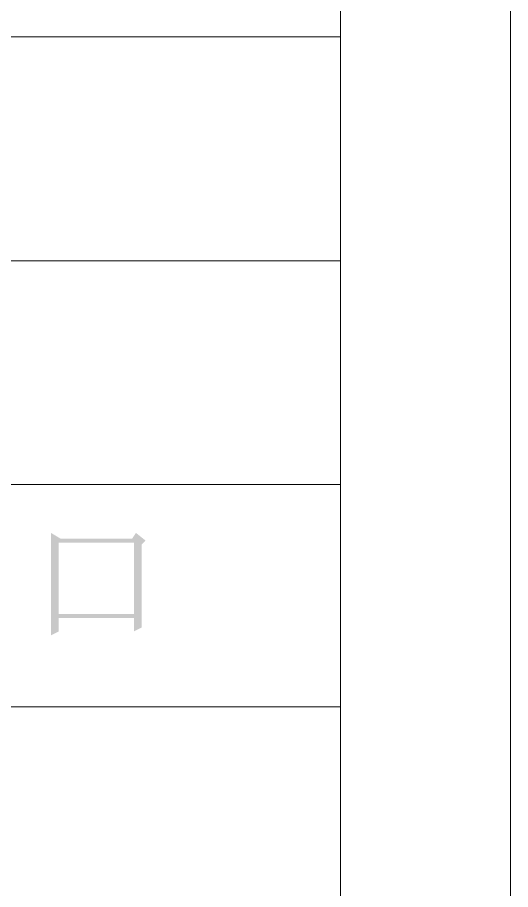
# Model space of a CAD drawing. Header units: millimetres. Extents: x 6 to 291, y 3 to 207.
# Drawn here: x 280.02 to 290.83, y 79.34 to 98.47 of the extents above; entities that cross this region are included whole.
import ezdxf

# ---------------------------------------------------------------- set-up
doc = ezdxf.new("R2010")
doc.units = ezdxf.units.MM

msp = doc.modelspace()

# ---------------------------------------------------------------- hatches: boundary and pattern name
at = {"true_color": 0x00b8b8}
h = msp.add_hatch(color=132, dxfattribs=at)
h.dxf.hatch_style = 2
h.paths.add_polyline_path([(280.75461, 87.164333), (280.75461, 86.995), (282.574944, 86.952667), (282.574944, 85.386333), (280.923944, 85.386333), (280.75461, 85.344), (280.75461, 85.301667), (282.574944, 85.301667), (282.574944, 85.005333), (282.744277, 85.09), (282.744277, 86.910333), (282.828944, 86.995), (280.966277, 87.037333)])
h = msp.add_hatch(color=132, dxfattribs=at)
h.dxf.hatch_style = 2
h.paths.add_polyline_path([(282.617277, 87.164333), (282.53261, 87.037333), (280.966277, 87.037333), (282.828944, 86.995)])
h = msp.add_hatch(color=132, dxfattribs=at)
h.dxf.hatch_style = 2
h.paths.add_polyline_path([(280.75461, 86.995), (280.75461, 85.344), (280.923944, 85.386333), (280.923944, 86.952667), (282.574944, 86.952667)])
h = msp.add_hatch(color=132, dxfattribs=at)
h.dxf.hatch_style = 2
h.paths.add_polyline_path([(280.75461, 85.301667), (280.75461, 84.920667), (280.923944, 85.005333), (280.923944, 85.301667), (282.574944, 85.301667)])

# ---------------------------------------------------------------- linework, layer by layer
at = {"color": 8, "lineweight": 0, "true_color": 0x808080}
msp.add_lwpolyline([(290.829944, 3.175), (290.829944, 206.629), (6.138277, 206.629), (6.138277, 3.175)], close=True, dxfattribs=at)
at = {"color": 7, "lineweight": 0}
msp.add_lwpolyline([(287.10461, 6.900333), (287.10461, 202.903667), (9.86361, 202.903667), (9.86361, 6.900333)], close=True, dxfattribs=at)
at = {"color": 8, "lineweight": 0, "true_color": 0x808080}
for points in [[(215.053192, 98.044), (287.10461, 98.044)], [(287.10461, 93.133333), (215.053192, 93.133333)], [(287.10461, 88.222667), (215.053192, 88.222667)], [(287.10461, 83.354333), (215.053192, 83.354333)]]:
    msp.add_lwpolyline(points, dxfattribs=at)

doc.saveas('drawing.dxf')
